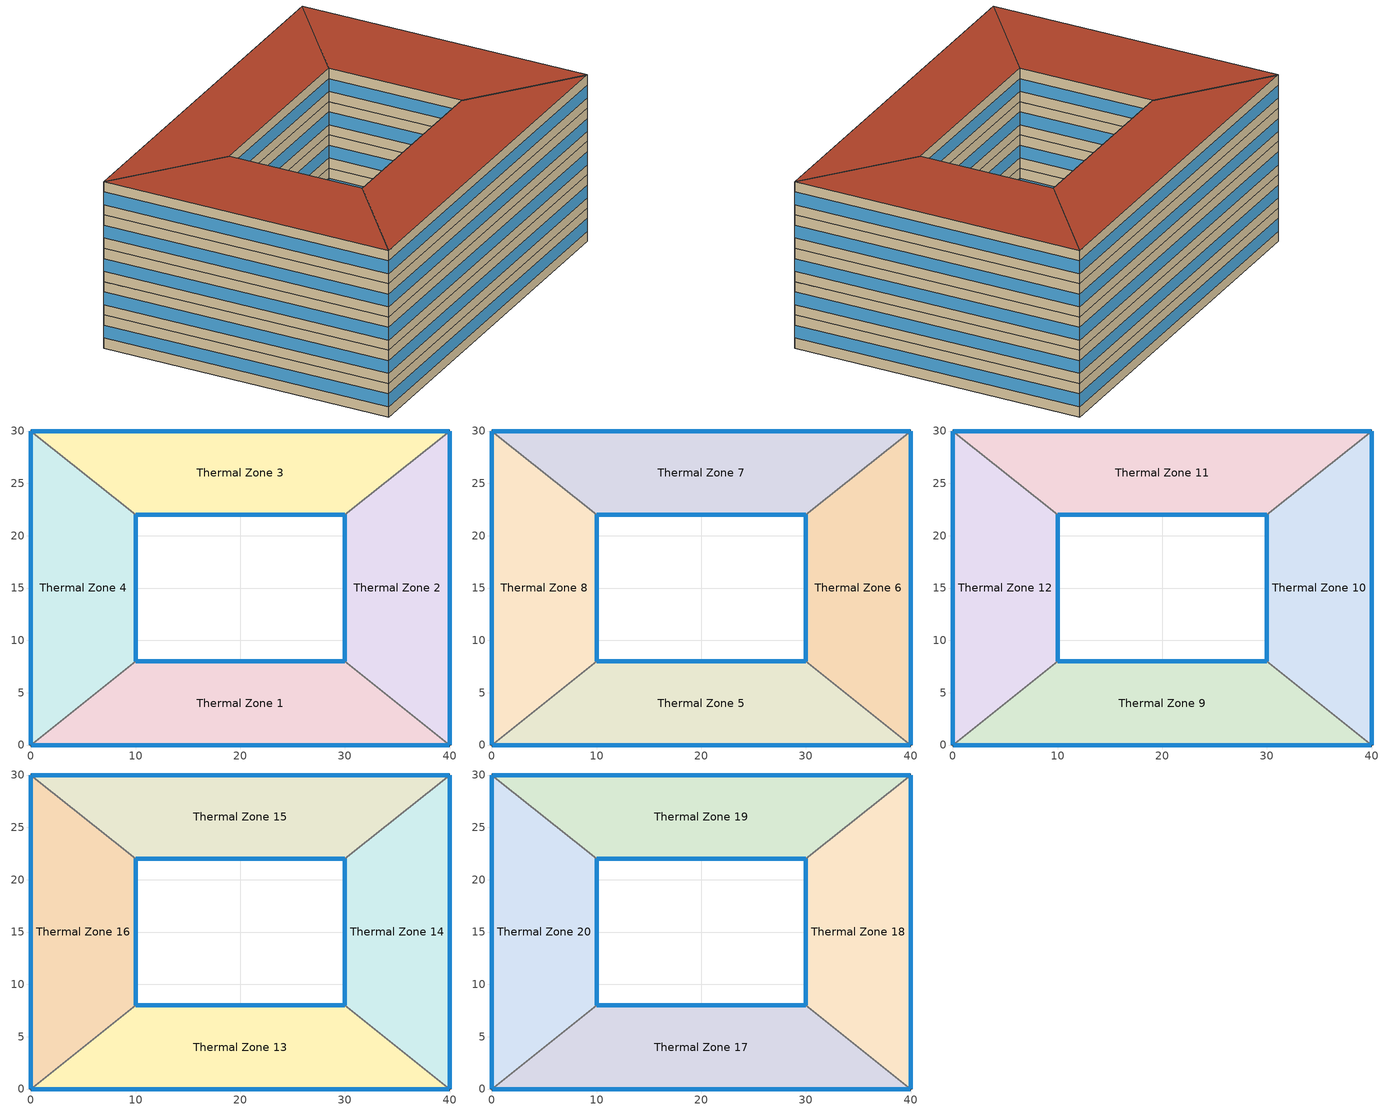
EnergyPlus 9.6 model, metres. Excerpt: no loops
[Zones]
Thermal Zone 1
 floor ground (ExtSlabCarpet): 0,0 10,8 30,8 40,0 z0
 wall outside (Ext Wall): 30,8 10,8 / 0,0 40,0 z0:3.5
 wall to Thermal Zone 4 (Interior Wall): 10,8 0,0 z0:3.5
 wall to Thermal Zone 2 (Interior Wall): 40,0 30,8 z0:3.5
 window (Ext Window): 29.99,8 10.01,8 / 0.01,0 39.99,0 z1.08:2.42
Thermal Zone 2
 floor ground (ExtSlabCarpet): 30,8 30,22 40,30 40,0 z0
 wall outside (Ext Wall): 30,22 30,8 / 40,0 40,30 z0:3.5
 wall to Thermal Zone 3 (Interior Wall): 40,30 30,22 z0:3.5
 window (Ext Window): 30,21.99 30,8.01 / 40,0.01 40,29.99 z1.08:2.42
Thermal Zone 3
 floor ground (ExtSlabCarpet): 10,22 0,30 40,30 30,22 z0
 wall outside (Ext Wall): 40,30 0,30 / 10,22 30,22 z0:3.5
 wall to Thermal Zone 4 (Interior Wall): 0,30 10,22 z0:3.5
 window (Ext Window): 39.99,30 0.01,30 / 10.01,22 29.99,22 z1.08:2.42
Thermal Zone 4
 floor ground (ExtSlabCarpet): 0,30 10,22 10,8 0,0 z0
 wall outside (Ext Wall): 10,8 10,22 / 0,30 0,0 z0:3.5
 window (Ext Window): 10,8.01 10,21.99 / 0,29.99 0,0.01 z1.08:2.42
Thermal Zone 5
 floor to Thermal Zone 1 (Interior Floor): 0,0 10,8 30,8 40,0 z3.5
 wall outside (Ext Wall): 30,8 10,8 / 0,0 40,0 z3.5:7
 wall to Thermal Zone 8 (Interior Wall): 10,8 0,0 z3.5:7
 wall to Thermal Zone 6 (Interior Wall): 40,0 30,8 z3.5:7
 window (Ext Window): 29.99,8 10.01,8 / 0.01,0 39.99,0 z4.58:5.92
Thermal Zone 6
 floor to Thermal Zone 2 (Interior Floor): 30,8 30,22 40,30 40,0 z3.5
 wall outside (Ext Wall): 30,22 30,8 / 40,0 40,30 z3.5:7
 wall to Thermal Zone 7 (Interior Wall): 40,30 30,22 z3.5:7
 window (Ext Window): 30,21.99 30,8.01 / 40,0.01 40,29.99 z4.58:5.92
Thermal Zone 7
 floor to Thermal Zone 3 (Interior Floor): 10,22 0,30 40,30 30,22 z3.5
 wall outside (Ext Wall): 40,30 0,30 / 10,22 30,22 z3.5:7
 wall to Thermal Zone 8 (Interior Wall): 0,30 10,22 z3.5:7
 window (Ext Window): 39.99,30 0.01,30 / 10.01,22 29.99,22 z4.58:5.92
Thermal Zone 8
 floor to Thermal Zone 4 (Interior Floor): 0,30 10,22 10,8 0,0 z3.5
 wall outside (Ext Wall): 10,8 10,22 / 0,30 0,0 z3.5:7
 window (Ext Window): 10,8.01 10,21.99 / 0,29.99 0,0.01 z4.58:5.92
Thermal Zone 9
 floor to Thermal Zone 5 (Interior Floor): 0,0 10,8 30,8 40,0 z7
 wall outside (Ext Wall): 30,8 10,8 / 0,0 40,0 z7:10.5
 wall to Thermal Zone 12 (Interior Wall): 10,8 0,0 z7:10.5
 wall to Thermal Zone 10 (Interior Wall): 40,0 30,8 z7:10.5
 window (Ext Window): 29.99,8 10.01,8 / 0.01,0 39.99,0 z8.08:9.42
Thermal Zone 10
 floor to Thermal Zone 6 (Interior Floor): 30,8 30,22 40,30 40,0 z7
 wall outside (Ext Wall): 30,22 30,8 / 40,0 40,30 z7:10.5
 wall to Thermal Zone 11 (Interior Wall): 40,30 30,22 z7:10.5
 window (Ext Window): 30,21.99 30,8.01 / 40,0.01 40,29.99 z8.08:9.42
Thermal Zone 11
 floor to Thermal Zone 7 (Interior Floor): 10,22 0,30 40,30 30,22 z7
 wall outside (Ext Wall): 40,30 0,30 / 10,22 30,22 z7:10.5
 wall to Thermal Zone 12 (Interior Wall): 0,30 10,22 z7:10.5
 window (Ext Window): 39.99,30 0.01,30 / 10.01,22 29.99,22 z8.08:9.42
Thermal Zone 12
 floor to Thermal Zone 8 (Interior Floor): 0,30 10,22 10,8 0,0 z7
 wall outside (Ext Wall): 10,8 10,22 / 0,30 0,0 z7:10.5
 window (Ext Window): 10,8.01 10,21.99 / 0,29.99 0,0.01 z8.08:9.42
Thermal Zone 13
 floor to Thermal Zone 9 (Interior Floor): 0,0 10,8 30,8 40,0 z10.5
 wall outside (Ext Wall): 30,8 10,8 / 0,0 40,0 z10.5:14
 wall to Thermal Zone 16 (Interior Wall): 10,8 0,0 z10.5:14
 wall to Thermal Zone 14 (Interior Wall): 40,0 30,8 z10.5:14
 window (Ext Window): 29.99,8 10.01,8 / 0.01,0 39.99,0 z11.58:12.92
Thermal Zone 14
 floor to Thermal Zone 10 (Interior Floor): 30,8 30,22 40,30 40,0 z10.5
 wall outside (Ext Wall): 30,22 30,8 / 40,0 40,30 z10.5:14
 wall to Thermal Zone 15 (Interior Wall): 40,30 30,22 z10.5:14
 window (Ext Window): 30,21.99 30,8.01 / 40,0.01 40,29.99 z11.58:12.92
Thermal Zone 15
 floor to Thermal Zone 11 (Interior Floor): 10,22 0,30 40,30 30,22 z10.5
 wall outside (Ext Wall): 40,30 0,30 / 10,22 30,22 z10.5:14
 wall to Thermal Zone 16 (Interior Wall): 0,30 10,22 z10.5:14
 window (Ext Window): 39.99,30 0.01,30 / 10.01,22 29.99,22 z11.58:12.92
Thermal Zone 16
 floor to Thermal Zone 12 (Interior Floor): 0,30 10,22 10,8 0,0 z10.5
 wall outside (Ext Wall): 10,8 10,22 / 0,30 0,0 z10.5:14
 window (Ext Window): 10,8.01 10,21.99 / 0,29.99 0,0.01 z11.58:12.92
Thermal Zone 17
 floor to Thermal Zone 13 (Interior Floor): 0,0 10,8 30,8 40,0 z14
 wall outside (Ext Wall): 30,8 10,8 / 0,0 40,0 z14:17.5
 wall to Thermal Zone 20 (Interior Wall): 10,8 0,0 z14:17.5
 wall to Thermal Zone 18 (Interior Wall): 40,0 30,8 z14:17.5
 window (Ext Window): 29.99,8 10.01,8 / 0.01,0 39.99,0 z15.08:16.42
 roof outside (Ext Roof): 40,0 30,8 10,8 0,0 z17.5
Thermal Zone 18
 floor to Thermal Zone 14 (Interior Floor): 30,8 30,22 40,30 40,0 z14
 wall outside (Ext Wall): 30,22 30,8 / 40,0 40,30 z14:17.5
 wall to Thermal Zone 19 (Interior Wall): 40,30 30,22 z14:17.5
 window (Ext Window): 30,21.99 30,8.01 / 40,0.01 40,29.99 z15.08:16.42
 roof outside (Ext Roof): 40,0 40,30 30,22 30,8 z17.5
Thermal Zone 19
 floor to Thermal Zone 15 (Interior Floor): 10,22 0,30 40,30 30,22 z14
 wall outside (Ext Wall): 40,30 0,30 / 10,22 30,22 z14:17.5
 wall to Thermal Zone 20 (Interior Wall): 0,30 10,22 z14:17.5
 window (Ext Window): 39.99,30 0.01,30 / 10.01,22 29.99,22 z15.08:16.42
 roof outside (Ext Roof): 30,22 40,30 0,30 10,22 z17.5
Thermal Zone 20
 floor to Thermal Zone 16 (Interior Floor): 0,30 10,22 10,8 0,0 z14
 wall outside (Ext Wall): 10,8 10,22 / 0,30 0,0 z14:17.5
 window (Ext Window): 10,8.01 10,21.99 / 0,29.99 0,0.01 z15.08:16.42
 roof outside (Ext Roof): 0,0 10,8 10,22 0,30 z17.5
[Building]
Building 1: North Axis {deg}=-0
[Site:Location]
Washington Dc Dulles IntL Ar: Latitude {deg}=38.98; Longitude {deg}=-77.47; Time Zone {hr}=-5; Elevation {m}=82
[SizingPeriod:DesignDay] Month=7; Day of Month=21; Day Type=SummerDesignDay; Daily Dry-Bulb Temperature Range {deltaC}=14.4; Dry-Bulb Temperature Range Modifier Type=DefaultMultipliers; Barometric Pressure {Pa}=86790; Wind Speed {m/s}=5; Wind Direction {deg}=340; Rain Indicator=No; Snow Indicator=No; Daylight Saving Time Indicator=No; Solar Model Indicator=ASHRAETau; ASHRAE Clear Sky Optical Depth for Beam Irradiance (taub)=0.339; ASHRAE Clear Sky Optical Depth for Diffuse Irradiance (taud)=2.366; Begin Environment Reset Mode=FullResetAtBeginEnvironment
Name | Maximum Dry-Bulb Temperature {C} | Humidity Condition Type | Wetbulb or DewPoint at Maximum Dry-Bulb {C} | Enthalpy at Maximum Dry-Bulb {J/kg}
SALT-LAKE-CITY-IAP Ann Clg .4% Condns DB=>MWB | 36.5 | Wetbulb | 17.1
SALT-LAKE-CITY-IAP Ann Clg .4% Condns DP=>MDB | 22.5 | Dewpoint | 15.6
SALT-LAKE-CITY-IAP Ann Clg .4% Condns Enth=>MDB | 30.8 | Enthalpy |  | 59300
SALT-LAKE-CITY-IAP Ann Clg .4% Condns WB=>MDB | 31.2 | Wetbulb | 19
[Material] Thermal Absorptance=0.9
Name | Roughness | Thickness m | Conductivity W/m-K | Density kg/m3 | Specific Heat J/kg-K | Solar Absorptance | Visible Absorptance
wall concrete | MediumRough | 0.2 | 0.5 | 2243 | 837 | 0.65 | 0.65
roof concrete | MediumRough | 0.25 | 0.5 | 2243 | 837 | 0.65 | 0.65
Wall Insulation [30]; Roof Insulation [38] | MediumRough | 0.1693 | 0.049 | 265 | 836.8 | 0.7 | 0.7
F16 Acoustic tile | MediumSmooth | 0.0191 | 0.06 | 368 | 590 | 0.3 | 0.3
M11 100mm lightweight concrete | MediumRough | 0.1016 | 0.53 | 1280 | 840 | 0.5 | 0.5
MAT-CC05 4 HW CONCRETE | Rough | 0.1016 | 1.311 | 2240 | 836.8 | 0.85 | 0.85
G01a 19mm gypsum board | MediumSmooth | 0.019 | 0.16 | 800 | 1090 | 0.4 | 0.4
[Material:AirGap]
Name | Thermal Resistance m2-K/W
F04 Wall air space resistance | 0.15
F05 Ceiling air space resistance | 0.18
[Material:NoMass]
CP02 CARPET PAD: Roughness=Smooth; Thermal Resistance m2-K/W=0.1; Thermal Absorptance=0.9; Solar Absorptance=0.8; Visible Absorptance=0.8
[WindowMaterial:SimpleGlazingSystem]
Window Material Simple Glazing System: U-Factor W/m2-K=2.2; Solar Heat Gain Coefficient=0.35
[Construction]
Ext Roof: roof concrete, Roof Insulation [38]
Ext Wall: wall concrete, Wall Insulation [30]
Ext Window: Window Material Simple Glazing System
ExtSlabCarpet: MAT-CC05 4 HW CONCRETE, CP02 CARPET PAD
Interior Floor: F16 Acoustic tile, F05 Ceiling air space resistance, M11 100mm lightweight concrete
Interior Wall: G01a 19mm gypsum board, F04 Wall air space resistance, G01a 19mm gypsum board
[Zone]
Thermal Zone 1; Thermal Zone 2; Thermal Zone 3; Thermal Zone 4: 0, 0, 0, 0, , 1, , , , , , Yes
Thermal Zone 5; Thermal Zone 6; Thermal Zone 7; Thermal Zone 8: 0, 0, 0, 3.5, , 1, , , , , , Yes
Thermal Zone 9; Thermal Zone 10; Thermal Zone 11; Thermal Zone 12: 0, 0, 0, 7, , 1, , , , , , Yes
Thermal Zone 13; Thermal Zone 14; Thermal Zone 15; Thermal Zone 16: 0, 0, 0, 10.5, , 1, , , , , , Yes
Thermal Zone 17; Thermal Zone 18; Thermal Zone 19; Thermal Zone 20: 0, 0, 0, 14, , 1, , , , , , Yes
[AvailabilityManager:Scheduled] Schedule=Always On Discrete
VAV with Reheat 1 Availability Manager; Air Loop HVAC Outdoor Air System 1 Availability Manager
[Schedule:Constant]
Always On Discrete: Hourly Value=1
